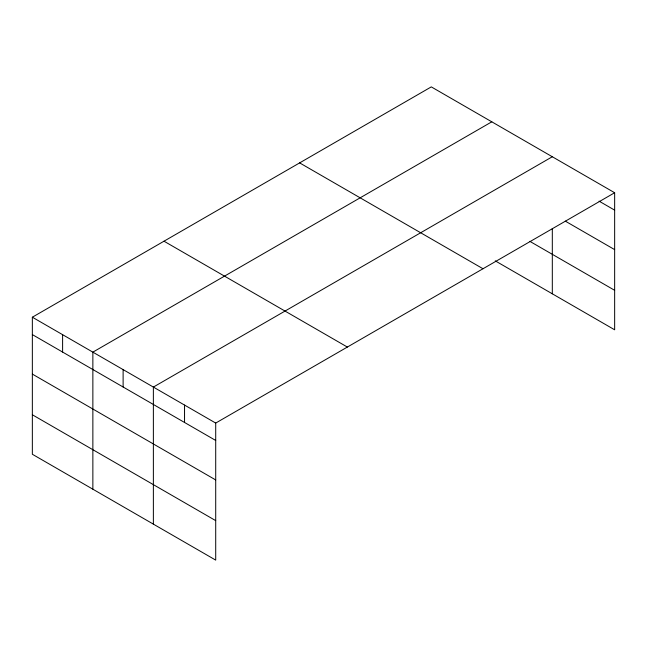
<?xml version="1.0" encoding="UTF-8"?>
<svg xmlns="http://www.w3.org/2000/svg" width="647" height="647" viewBox="0 0 647 647"><rect width="100%" height="100%" fill="white"/><g stroke="black" fill="none" stroke-linecap="round" stroke-linejoin="round"><path stroke-width="0.97" d="M614.65 192.741L431.29 86.884L32.35 317.208L32.35 454.259L215.71 560.116L215.71 423.065L614.65 192.741L614.65 329.792L495.254 260.862M491.801 121.814L92.861 352.138L92.861 489.189M552.312 156.752L153.371 387.076L153.371 524.127M599.065 201.136L614.65 210.138M565.292 221.128L614.65 249.621M529.836 241.339L614.65 290.309M299.642 162.89L483.002 268.748M163.998 241.202L347.358 347.059M32.35 317.208L215.71 423.065M32.35 334.596L215.71 440.461M32.35 374.087L215.71 479.945M32.35 414.767L215.71 520.633M552.312 228.512L552.312 293.803M184.541 405.071L184.541 422.467M123.116 369.607L123.116 387.003M62.605 334.677L62.605 352.065"/></g></svg>
